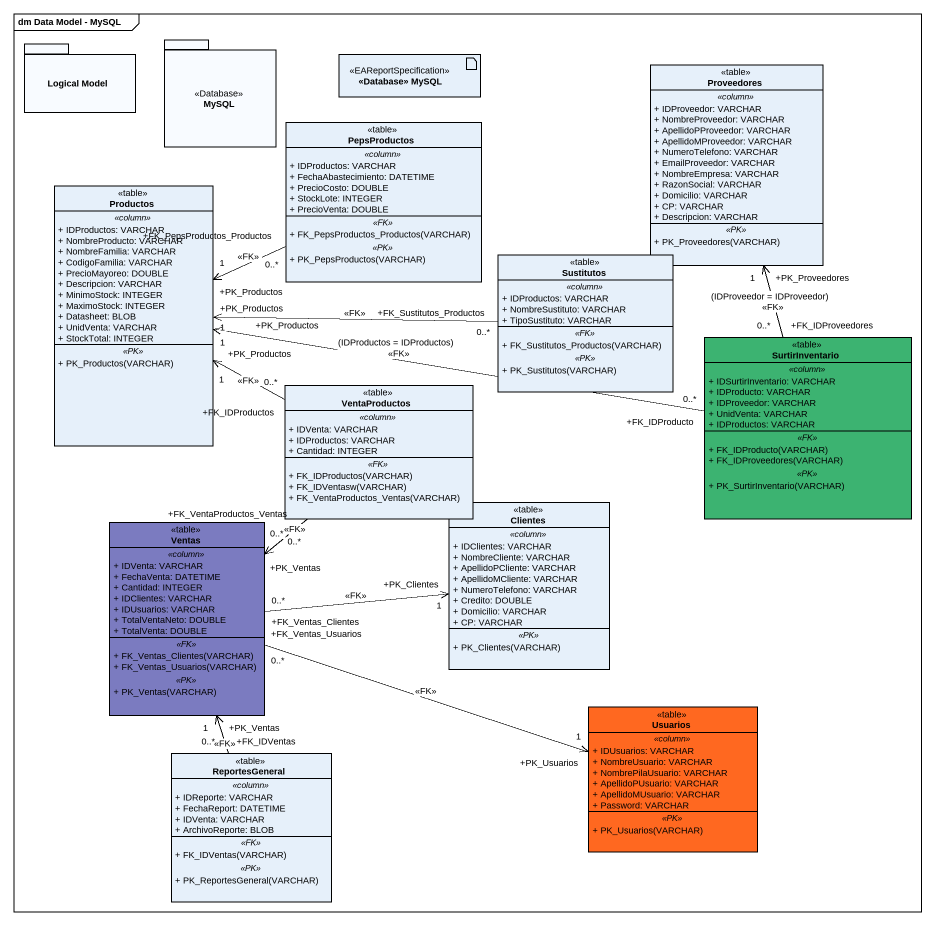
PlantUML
@startuml
mainframe dm Data Model - MySQL
allowmixing
hide circle
hide empty members
skinparam classAttributeIconSize 0
package "Logical Model" as Logical_Model {
}
package MySQL <<Database>> {
}
artifact "<<Database>> MySQL" as Database_MySQL <<EAReportSpecification>>
class Proveedores <<table>> {
  .. <<column>> ..
  + IDProveedor: VARCHAR
  + NombreProveedor: VARCHAR
  + ApellidoPProveedor: VARCHAR
  + ApellidoMProveedor: VARCHAR
  + NumeroTelefono: VARCHAR
  + EmailProveedor: VARCHAR
  + NombreEmpresa: VARCHAR
  + RazonSocial: VARCHAR
  + Domicilio: VARCHAR
  + CP: VARCHAR
  + Descripcion: VARCHAR
  .. <<PK>> ..
  + PK_Proveedores(VARCHAR)
}
class PepsProductos <<table>> {
  .. <<column>> ..
  + IDProductos: VARCHAR
  + FechaAbastecimiento: DATETIME
  + PrecioCosto: DOUBLE
  + StockLote: INTEGER
  + PrecioVenta: DOUBLE
  .. <<FK>> ..
  + FK_PepsProductos_Productos(VARCHAR)
  .. <<PK>> ..
  + PK_PepsProductos(VARCHAR)
}
class Productos <<table>> {
  .. <<column>> ..
  + IDProductos: VARCHAR
  + NombreProducto: VARCHAR
  + NombreFamilia: VARCHAR
  + CodigoFamilia: VARCHAR
  + PrecioMayoreo: DOUBLE
  + Descripcion: VARCHAR
  + MinimoStock: INTEGER
  + MaximoStock: INTEGER
  + Datasheet: BLOB
  + UnidVenta: VARCHAR
  + StockTotal: INTEGER
  .. <<PK>> ..
  + PK_Productos(VARCHAR)
}
class Sustitutos <<table>> {
  .. <<column>> ..
  + IDProductos: VARCHAR
  + NombreSustituto: VARCHAR
  + TipoSustituto: VARCHAR
  .. <<FK>> ..
  + FK_Sustitutos_Productos(VARCHAR)
  .. <<PK>> ..
  + PK_Sustitutos(VARCHAR)
}
class SurtirInventario <<table>> #3CB371 {
  .. <<column>> ..
  + IDSurtirInventario: VARCHAR
  + IDProducto: VARCHAR
  + IDProveedor: VARCHAR
  + UnidVenta: VARCHAR
  + IDProductos: VARCHAR
  .. <<FK>> ..
  + FK_IDProducto(VARCHAR)
  + FK_IDProveedores(VARCHAR)
  .. <<PK>> ..
  + PK_SurtirInventario(VARCHAR)
}
class VentaProductos <<table>> {
  .. <<column>> ..
  + IDVenta: VARCHAR
  + IDProductos: VARCHAR
  + Cantidad: INTEGER
  .. <<FK>> ..
  + FK_IDProductos(VARCHAR)
  + FK_IDVentasw(VARCHAR)
  + FK_VentaProductos_Ventas(VARCHAR)
}
class Clientes <<table>> {
  .. <<column>> ..
  + IDClientes: VARCHAR
  + NombreCliente: VARCHAR
  + ApellidoPCliente: VARCHAR
  + ApellidoMCliente: VARCHAR
  + NumeroTelefono: VARCHAR
  + Credito: DOUBLE
  + Domicilio: VARCHAR
  + CP: VARCHAR
  .. <<PK>> ..
  + PK_Clientes(VARCHAR)
}
class Ventas <<table>> #7B7BC0 {
  .. <<column>> ..
  + IDVenta: VARCHAR
  + FechaVenta: DATETIME
  + Cantidad: INTEGER
  + IDClientes: VARCHAR
  + IDUsuarios: VARCHAR
  + TotalVentaNeto: DOUBLE
  + TotalVenta: DOUBLE
  .. <<FK>> ..
  + FK_Ventas_Clientes(VARCHAR)
  + FK_Ventas_Usuarios(VARCHAR)
  .. <<PK>> ..
  + PK_Ventas(VARCHAR)
}
class Usuarios <<table>> #FF6820 {
  .. <<column>> ..
  + IDUsuarios: VARCHAR
  + NombreUsuario: VARCHAR
  + NombrePilaUsuario: VARCHAR
  + ApellidoPUsuario: VARCHAR
  + ApellidoMUsuario: VARCHAR
  + Password: VARCHAR
  .. <<PK>> ..
  + PK_Usuarios(VARCHAR)
}
class ReportesGeneral <<table>> {
  .. <<column>> ..
  + IDReporte: VARCHAR
  + FechaReport: DATETIME
  + IDVenta: VARCHAR
  + ArchivoReporte: BLOB
  .. <<FK>> ..
  + FK_IDVentas(VARCHAR)
  .. <<PK>> ..
  + PK_ReportesGeneral(VARCHAR)
}
PepsProductos "+FK_PepsProductos_Productos\n0..*" -left-> "+PK_Productos\n1" Productos : <<FK>>
Sustitutos "+FK_Sustitutos_Productos\n0..*" -left-> "+PK_Productos\n1" Productos : <<FK>>
SurtirInventario "+FK_IDProveedores\n0..*" -up-> "+PK_Proveedores\n1" Proveedores : (IDProveedor = IDProveedor)\n<<FK>>
SurtirInventario "+FK_IDProducto\n0..*" -left-> "+PK_Productos\n1" Productos : (IDProductos = IDProductos)\n<<FK>>
VentaProductos "+FK_IDProductos\n0..*" -left-> "+PK_Productos\n1" Productos : <<FK>>
VentaProductos "+FK_VentaProductos_Ventas\n0..*" --> "+PK_Ventas\n0..*" Ventas : <<FK>>
Ventas "+FK_Ventas_Clientes\n0..*" -right-> "+PK_Clientes\n1" Clientes : <<FK>>
Ventas "+FK_Ventas_Usuarios\n0..*" -right-> "+PK_Usuarios\n1" Usuarios : <<FK>>
ReportesGeneral "+FK_IDVentas\n0..*" -up-> "+PK_Ventas\n1" Ventas : <<FK>>
@enduml
